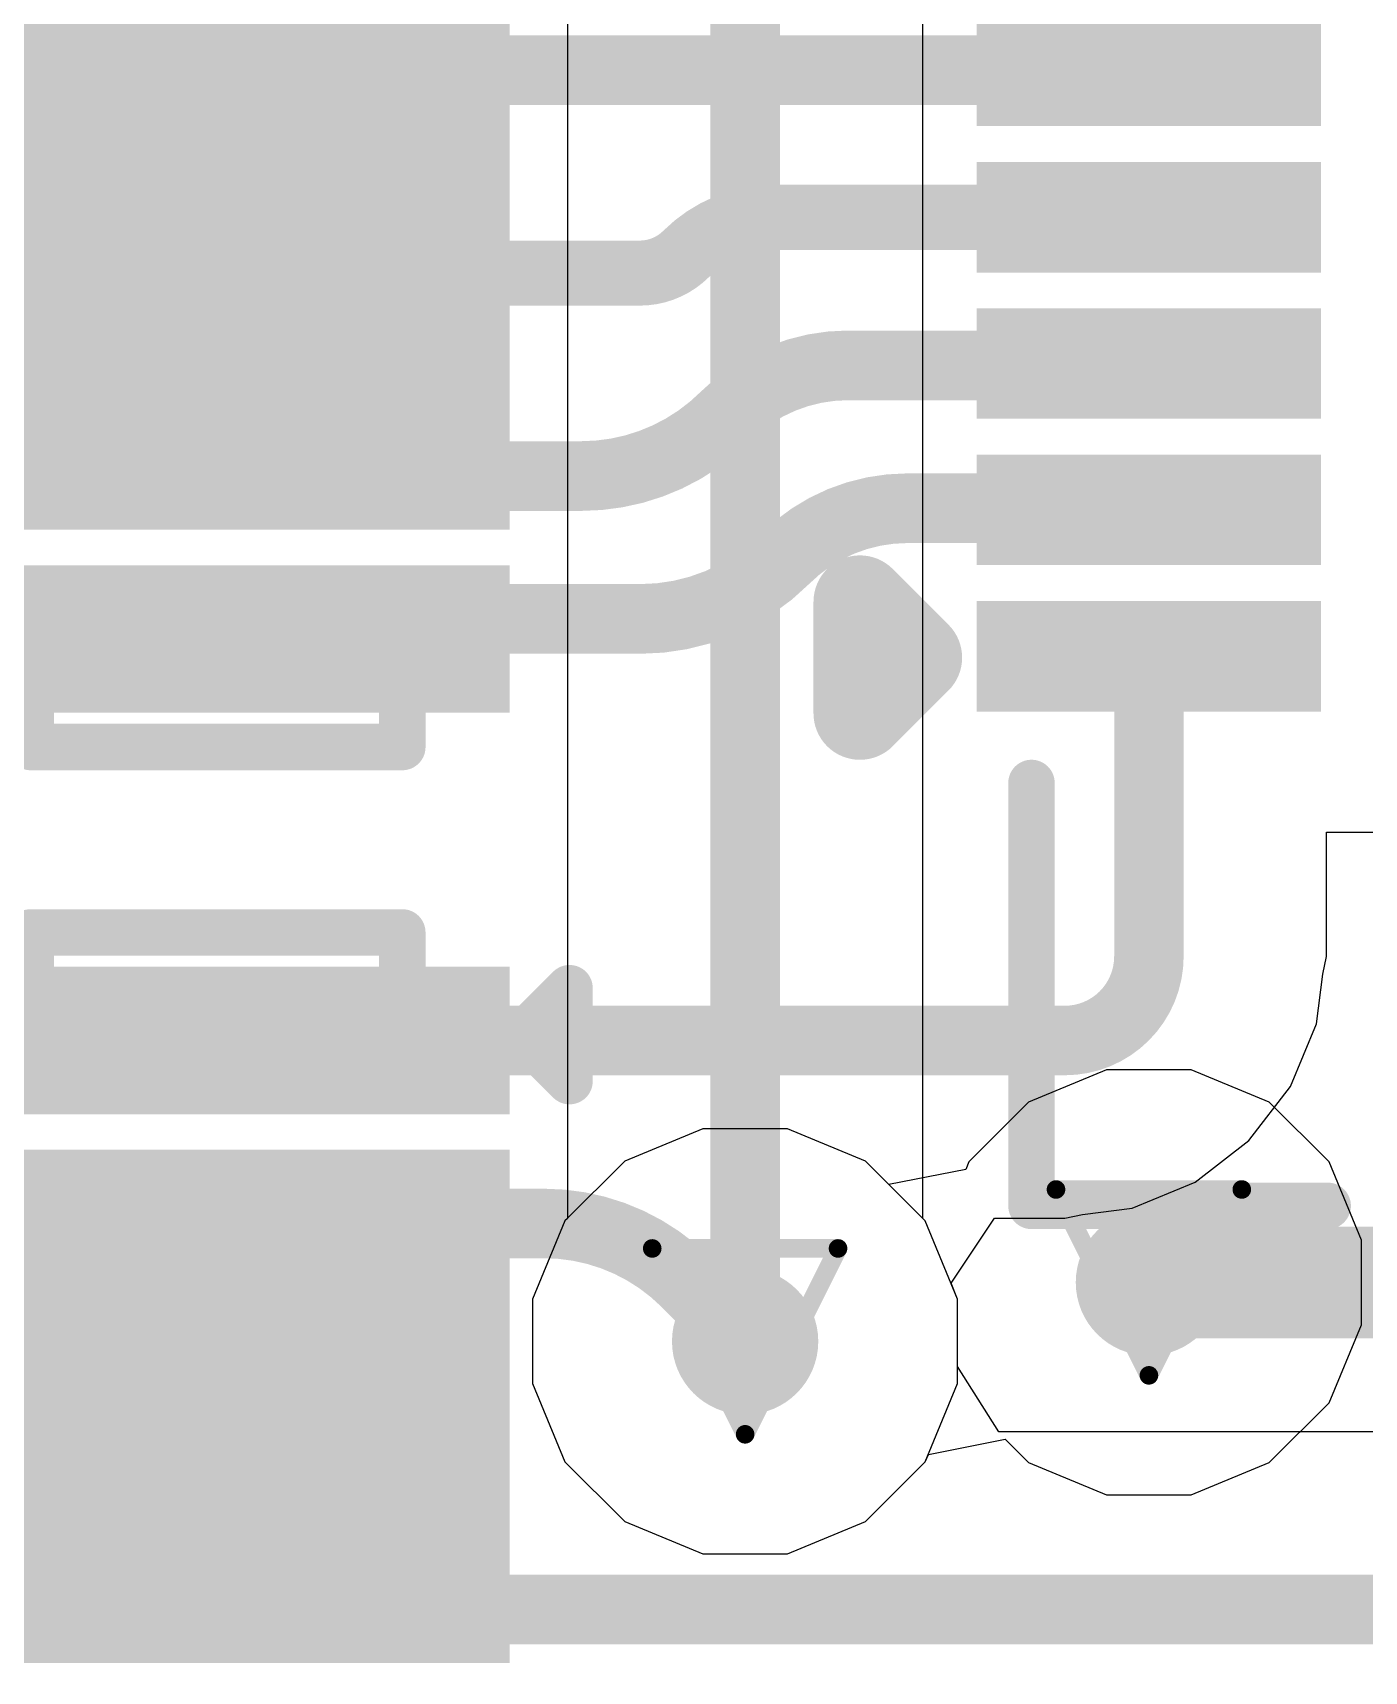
# Model space of a CAD drawing. Header units: inches. Extents: x -5 to 234, y -4 to 104.
# Drawn here: x 82.403 to 86.043, y 11.922 to 16.401 of the extents above; entities that cross this region are included whole.
import ezdxf

# ---------------------------------------------------------------- set-up
doc = ezdxf.new("R2010")
doc.units = ezdxf.units.IN
for name, color, linetype in [('Bottom Layer', 5, 'Continuous'), ('Bottom Overlay', 54, 'Continuous'), ('Bottom Paste', 16, 'Continuous'), ('Bottom Solder', 6, 'Continuous'), ('Drill Drawing', 1, 'Continuous'), ('GND', 16, 'Continuous'), ('POWER', 76, 'Continuous'), ('Top Layer', 1, 'Continuous'), ('Via Holes', 16, 'Continuous')]:
    doc.layers.add(name, color=color, linetype=linetype)

# ---------------------------------------------------------------- blocks, each defined once
blk = doc.blocks.new('HDMI_101W_B_98')
at = {"layer": 'Bottom Layer'}
for points in [[(0.1000252, -1.9649313), (0.3000248, -1.9649313), (0.3000248, -2.8049347), (0.1000252, -2.8049347)], [(0.5000751999999999, -1.9649313), (0.7000748, -1.9649313), (0.7000748, -2.8049347), (0.5000751999999999, -2.8049347)], [(0.8998712, -1.96492876), (1.0998708, -1.96492876), (1.0998708, -2.80493216), (0.8998712, -2.80493216)], [(1.2999212, -1.9649313), (1.4999208, -1.9649313), (1.4999208, -2.8049347), (1.2999212, -2.8049347)], [(1.69996866, -1.96492876), (1.89996826, -1.96492876), (1.89996826, -2.80493216), (1.69996866, -2.80493216)]]:
    blk.add_hatch(color=5, dxfattribs=at).paths.add_polyline_path(points)
at = {"layer": 'Bottom Paste'}
for points in [[(0.1000252, -1.9649313), (0.3000248, -1.9649313), (0.3000248, -2.8049347), (0.1000252, -2.8049347)], [(0.5000751999999999, -1.9649313), (0.7000748, -1.9649313), (0.7000748, -2.8049347), (0.5000751999999999, -2.8049347)], [(0.8998712, -1.96492876), (1.0998708, -1.96492876), (1.0998708, -2.80493216), (0.8998712, -2.80493216)], [(1.2999212, -1.9649313), (1.4999208, -1.9649313), (1.4999208, -2.8049347), (1.2999212, -2.8049347)], [(1.69996866, -1.96492876), (1.89996826, -1.96492876), (1.89996826, -2.80493216), (1.69996866, -2.80493216)]]:
    blk.add_hatch(color=16, dxfattribs=at).paths.add_polyline_path(points)
at = {"layer": 'Bottom Solder'}
for points in [[(0.0492252, -1.9141313), (0.3508248, -1.9141313), (0.3508248, -2.8557347), (0.0492252, -2.8557347)], [(0.4492751999999999, -1.9141313), (0.7508748, -1.9141313), (0.7508748, -2.8557347), (0.4492751999999999, -2.8557347)], [(0.8490711999999999, -1.91412876), (1.1506708, -1.91412876), (1.1506708, -2.85573216), (0.8490711999999999, -2.85573216)], [(1.2491212, -1.9141313), (1.5507208, -1.9141313), (1.5507208, -2.8557347), (1.2491212, -2.8557347)], [(1.64916866, -1.91412876), (1.95076826, -1.91412876), (1.95076826, -2.85573216), (1.64916866, -2.85573216)]]:
    blk.add_hatch(color=6, dxfattribs=at).paths.add_polyline_path(points)
at = {"layer": 'Bottom Overlay'}
for points in [[(3.3019492, -2.70599154, 0.127, 0.127, 0), (3.3019492, -1.89611254, 0.127, 0.127, 0)], [(3.3019492, -2.70599154, 0.127, 0.127, 0), (2.1460968, -2.70599154, 0.127, 0.127, 0)], [(1.651, -3.175, 0.254, 0.254, 0), (1.8034, -3.0226, 0.254, 0.254, 0)], [(1.9558, -3.175, 0.254, 0.254, 0), (1.8034, -3.0226, 0.254, 0.254, 0)], [(1.9558, -3.175, 0.254, 0.254, 0), (1.651, -3.175, 0.254, 0.254, 0)]]:
    blk.add_lwpolyline(points, format="xyseb", dxfattribs=at)
for points in [[(3.2701992, -1.89611254, 0.0635, 0.0635, 1), (3.3336992, -1.89611254, 0.0635, 0.0635, 1)], [(2.1143468, -2.70599154, 0.0635, 0.0635, 1), (2.1778468, -2.70599154, 0.0635, 0.0635, 1)], [(3.2701992, -2.70599154, 0.0635, 0.0635, 1), (3.3336992, -2.70599154, 0.0635, 0.0635, 1)], [(3.2701992, -2.70599154, 0.0635, 0.0635, 1), (3.3336992, -2.70599154, 0.0635, 0.0635, 1)], [(1.7399, -3.0226, 0.127, 0.127, 1), (1.8669, -3.0226, 0.127, 0.127, 1)], [(1.7399, -3.0226, 0.127, 0.127, 1), (1.8669, -3.0226, 0.127, 0.127, 1)], [(1.5875, -3.175, 0.127, 0.127, 1), (1.7145, -3.175, 0.127, 0.127, 1)], [(1.5875, -3.175, 0.127, 0.127, 1), (1.7145, -3.175, 0.127, 0.127, 1)], [(1.8923, -3.175, 0.127, 0.127, 1), (2.0193, -3.175, 0.127, 0.127, 1)], [(1.8923, -3.175, 0.127, 0.127, 1), (2.0193, -3.175, 0.127, 0.127, 1)]]:
    blk.add_lwpolyline(points, format="xyseb", close=True, dxfattribs=at)
blk = doc.blocks.new('DFN2510_10L__B_114')
at = {"layer": 'Bottom Layer'}
for points in [[(-0.2999994, 2.10000088), (0.2999994, 2.10000088), (0.2999994, 1.90000128), (-0.2999994, 1.90000128)], [(0.50000154, 2.10000088), (1.10000034, 2.10000088), (1.10000034, 1.90000128), (0.50000154, 1.90000128)], [(-0.2999994, 1.59999934), (0.2999994, 1.59999934), (0.2999994, 1.39999974), (-0.2999994, 1.39999974)], [(0.50000154, 1.60000188), (1.10000034, 1.60000188), (1.10000034, 1.40000228), (0.50000154, 1.40000228)], [(-0.30000067, 1.20000268), (1.09999907, 1.20000268), (1.09999907, 0.80000348), (-0.30000067, 0.80000348)], [(-0.2999994, 0.5999987999999999), (0.2999994, 0.5999987999999999), (0.2999994, 0.3999992), (-0.2999994, 0.3999992)], [(0.50000154, 0.6000013399999999), (1.10000034, 0.6000013399999999), (1.10000034, 0.40000174), (0.50000154, 0.40000174)], [(-0.2999994, 0.0999998), (0.2999994, 0.0999998), (0.2999994, -0.0999998), (-0.2999994, -0.0999998)], [(0.50000154, 0.0999998), (1.10000034, 0.0999998), (1.10000034, -0.0999998), (0.50000154, -0.0999998)]]:
    blk.add_hatch(color=5, dxfattribs=at).paths.add_polyline_path(points)
at = {"layer": 'Bottom Paste'}
for points in [[(-0.2999994, 2.10000088), (0.2999994, 2.10000088), (0.2999994, 1.90000128), (-0.2999994, 1.90000128)], [(0.50000154, 2.10000088), (1.10000034, 2.10000088), (1.10000034, 1.90000128), (0.50000154, 1.90000128)], [(-0.2999994, 1.59999934), (0.2999994, 1.59999934), (0.2999994, 1.39999974), (-0.2999994, 1.39999974)], [(0.50000154, 1.60000188), (1.10000034, 1.60000188), (1.10000034, 1.40000228), (0.50000154, 1.40000228)], [(-0.30000067, 1.20000268), (1.09999907, 1.20000268), (1.09999907, 0.80000348), (-0.30000067, 0.80000348)], [(-0.2999994, 0.5999987999999999), (0.2999994, 0.5999987999999999), (0.2999994, 0.3999992), (-0.2999994, 0.3999992)], [(0.50000154, 0.6000013399999999), (1.10000034, 0.6000013399999999), (1.10000034, 0.40000174), (0.50000154, 0.40000174)], [(-0.2999994, 0.0999998), (0.2999994, 0.0999998), (0.2999994, -0.0999998), (-0.2999994, -0.0999998)], [(0.50000154, 0.0999998), (1.10000034, 0.0999998), (1.10000034, -0.0999998), (0.50000154, -0.0999998)]]:
    blk.add_hatch(color=16, dxfattribs=at).paths.add_polyline_path(points)
at = {"layer": 'Bottom Solder'}
for points in [[(-0.4015993999999999, 2.20160088), (0.4015993999999999, 2.20160088), (0.4015993999999999, 1.79840128), (-0.4015993999999999, 1.79840128)], [(0.39840154, 2.20160088), (1.20160034, 2.20160088), (1.20160034, 1.79840128), (0.39840154, 1.79840128)], [(-0.4015993999999999, 1.70159934), (0.4015993999999999, 1.70159934), (0.4015993999999999, 1.29839974), (-0.4015993999999999, 1.29839974)], [(0.39840154, 1.70160188), (1.20160034, 1.70160188), (1.20160034, 1.29840228), (0.39840154, 1.29840228)], [(-0.40160067, 1.30160268), (1.20159907, 1.30160268), (1.20159907, 0.69840348), (-0.40160067, 0.69840348)], [(-0.4015993999999999, 0.7015988), (0.4015993999999999, 0.7015988), (0.4015993999999999, 0.2983992), (-0.4015993999999999, 0.2983992)], [(0.39840154, 0.70160134), (1.20160034, 0.70160134), (1.20160034, 0.29840174), (0.39840154, 0.29840174)], [(-0.4015993999999999, 0.2015998), (0.4015993999999999, 0.2015998), (0.4015993999999999, -0.2015998), (-0.4015993999999999, -0.2015998)], [(0.39840154, 0.2015998), (1.20160034, 0.2015998), (1.20160034, -0.2015998), (0.39840154, -0.2015998)]]:
    blk.add_hatch(color=6, dxfattribs=at).paths.add_polyline_path(points)
at = {"layer": 'Bottom Overlay'}
for points in [[(0.9079992, 2.295398, 0.127, 0.127, 0), (-0.1080008, 2.295398, 0.127, 0.127, 0)], [(-0.1080008, 2.295398, 0.127, 0.127, 0), (-0.1080008, 2.193798, 0.127, 0.127, 0)], [(0.9079992, 2.295398, 0.127, 0.127, 0), (0.9079992, 2.193798, 0.127, 0.127, 0)], [(-0.5652008, 0.11100308, 0.127, 0.127, 0), (-0.5652008, -0.14299692, 0.127, 0.127, 0)], [(-0.4382008, -0.01599692, 0.127, 0.127, 0), (-0.5652008, 0.11100308, 0.127, 0.127, 0)], [(-0.4382008, -0.01599692, 0.127, 0.127, 0), (-0.5652008, -0.14299692, 0.127, 0.127, 0)], [(-0.1080008, -0.19379692, 0.127, 0.127, 0), (-0.1080008, -0.29539692, 0.127, 0.127, 0)], [(0.9079992, -0.19379692, 0.127, 0.127, 0), (0.9079992, -0.29539692, 0.127, 0.127, 0)], [(0.9079992, -0.29539692, 0.127, 0.127, 0), (-0.1080008, -0.29539692, 0.127, 0.127, 0)]]:
    blk.add_lwpolyline(points, format="xyseb", dxfattribs=at)
for points in [[(-0.1397508, 2.295398, 0.0635, 0.0635, 1), (-0.0762508, 2.295398, 0.0635, 0.0635, 1)], [(-0.1397508, 2.295398, 0.0635, 0.0635, 1), (-0.0762508, 2.295398, 0.0635, 0.0635, 1)], [(0.8762492, 2.295398, 0.0635, 0.0635, 1), (0.9397492000000001, 2.295398, 0.0635, 0.0635, 1)], [(0.8762492, 2.295398, 0.0635, 0.0635, 1), (0.9397492000000001, 2.295398, 0.0635, 0.0635, 1)], [(-0.1397508, 2.193798, 0.0635, 0.0635, 1), (-0.0762508, 2.193798, 0.0635, 0.0635, 1)], [(0.8762492, 2.193798, 0.0635, 0.0635, 1), (0.9397492000000001, 2.193798, 0.0635, 0.0635, 1)], [(-0.5969507999999999, 0.11100308, 0.0635, 0.0635, 1), (-0.5334508, 0.11100308, 0.0635, 0.0635, 1)], [(-0.5969507999999999, 0.11100308, 0.0635, 0.0635, 1), (-0.5334508, 0.11100308, 0.0635, 0.0635, 1)], [(-0.4699508, -0.01599692, 0.0635, 0.0635, 1), (-0.4064507999999999, -0.01599692, 0.0635, 0.0635, 1)], [(-0.4699508, -0.01599692, 0.0635, 0.0635, 1), (-0.4064507999999999, -0.01599692, 0.0635, 0.0635, 1)], [(-0.5969507999999999, -0.14299692, 0.0635, 0.0635, 1), (-0.5334508, -0.14299692, 0.0635, 0.0635, 1)], [(-0.5969507999999999, -0.14299692, 0.0635, 0.0635, 1), (-0.5334508, -0.14299692, 0.0635, 0.0635, 1)], [(-0.1397508, -0.19379692, 0.0635, 0.0635, 1), (-0.0762508, -0.19379692, 0.0635, 0.0635, 1)], [(0.8762492, -0.19379692, 0.0635, 0.0635, 1), (0.9397492000000001, -0.19379692, 0.0635, 0.0635, 1)], [(-0.1397508, -0.29539692, 0.0635, 0.0635, 1), (-0.0762508, -0.29539692, 0.0635, 0.0635, 1)], [(-0.1397508, -0.29539692, 0.0635, 0.0635, 1), (-0.0762508, -0.29539692, 0.0635, 0.0635, 1)], [(0.8762492, -0.29539692, 0.0635, 0.0635, 1), (0.9397492000000001, -0.29539692, 0.0635, 0.0635, 1)], [(0.8762492, -0.29539692, 0.0635, 0.0635, 1), (0.9397492000000001, -0.29539692, 0.0635, 0.0635, 1)]]:
    blk.add_lwpolyline(points, format="xyseb", close=True, dxfattribs=at)
blk = doc.blocks.new('DFN2510_10L__B_115')
at = {"layer": 'Bottom Layer'}
for points in [[(-0.2999994, 2.10000088), (0.2999994, 2.10000088), (0.2999994, 1.90000128), (-0.2999994, 1.90000128)], [(0.50000154, 2.10000088), (1.10000034, 2.10000088), (1.10000034, 1.90000128), (0.50000154, 1.90000128)], [(-0.2999994, 1.59999934), (0.2999994, 1.59999934), (0.2999994, 1.39999974), (-0.2999994, 1.39999974)], [(0.50000154, 1.60000188), (1.10000034, 1.60000188), (1.10000034, 1.40000228), (0.50000154, 1.40000228)], [(-0.30000067, 1.20000268), (1.09999907, 1.20000268), (1.09999907, 0.80000348), (-0.30000067, 0.80000348)], [(-0.2999994, 0.5999987999999999), (0.2999994, 0.5999987999999999), (0.2999994, 0.3999992), (-0.2999994, 0.3999992)], [(0.50000154, 0.6000013399999999), (1.10000034, 0.6000013399999999), (1.10000034, 0.40000174), (0.50000154, 0.40000174)], [(-0.2999994, 0.0999998), (0.2999994, 0.0999998), (0.2999994, -0.0999998), (-0.2999994, -0.0999998)], [(0.50000154, 0.0999998), (1.10000034, 0.0999998), (1.10000034, -0.0999998), (0.50000154, -0.0999998)]]:
    blk.add_hatch(color=5, dxfattribs=at).paths.add_polyline_path(points)
at = {"layer": 'Bottom Paste'}
for points in [[(-0.2999994, 2.10000088), (0.2999994, 2.10000088), (0.2999994, 1.90000128), (-0.2999994, 1.90000128)], [(0.50000154, 2.10000088), (1.10000034, 2.10000088), (1.10000034, 1.90000128), (0.50000154, 1.90000128)], [(-0.2999994, 1.59999934), (0.2999994, 1.59999934), (0.2999994, 1.39999974), (-0.2999994, 1.39999974)], [(0.50000154, 1.60000188), (1.10000034, 1.60000188), (1.10000034, 1.40000228), (0.50000154, 1.40000228)], [(-0.30000067, 1.20000268), (1.09999907, 1.20000268), (1.09999907, 0.80000348), (-0.30000067, 0.80000348)], [(-0.2999994, 0.5999987999999999), (0.2999994, 0.5999987999999999), (0.2999994, 0.3999992), (-0.2999994, 0.3999992)], [(0.50000154, 0.6000013399999999), (1.10000034, 0.6000013399999999), (1.10000034, 0.40000174), (0.50000154, 0.40000174)], [(-0.2999994, 0.0999998), (0.2999994, 0.0999998), (0.2999994, -0.0999998), (-0.2999994, -0.0999998)], [(0.50000154, 0.0999998), (1.10000034, 0.0999998), (1.10000034, -0.0999998), (0.50000154, -0.0999998)]]:
    blk.add_hatch(color=16, dxfattribs=at).paths.add_polyline_path(points)
at = {"layer": 'Bottom Solder'}
for points in [[(-0.4015993999999999, 2.20160088), (0.4015993999999999, 2.20160088), (0.4015993999999999, 1.79840128), (-0.4015993999999999, 1.79840128)], [(0.39840154, 2.20160088), (1.20160034, 2.20160088), (1.20160034, 1.79840128), (0.39840154, 1.79840128)], [(-0.4015993999999999, 1.70159934), (0.4015993999999999, 1.70159934), (0.4015993999999999, 1.29839974), (-0.4015993999999999, 1.29839974)], [(0.39840154, 1.70160188), (1.20160034, 1.70160188), (1.20160034, 1.29840228), (0.39840154, 1.29840228)], [(-0.40160067, 1.30160268), (1.20159907, 1.30160268), (1.20159907, 0.69840348), (-0.40160067, 0.69840348)], [(-0.4015993999999999, 0.7015988), (0.4015993999999999, 0.7015988), (0.4015993999999999, 0.2983992), (-0.4015993999999999, 0.2983992)], [(0.39840154, 0.70160134), (1.20160034, 0.70160134), (1.20160034, 0.29840174), (0.39840154, 0.29840174)], [(-0.4015993999999999, 0.2015998), (0.4015993999999999, 0.2015998), (0.4015993999999999, -0.2015998), (-0.4015993999999999, -0.2015998)], [(0.39840154, 0.2015998), (1.20160034, 0.2015998), (1.20160034, -0.2015998), (0.39840154, -0.2015998)]]:
    blk.add_hatch(color=6, dxfattribs=at).paths.add_polyline_path(points)
at = {"layer": 'Bottom Overlay'}
for points in [[(-0.1080008, 2.295398, 0.127, 0.127, 0), (-0.1080008, 2.193798, 0.127, 0.127, 0)], [(0.9079992, 2.295398, 0.127, 0.127, 0), (-0.1080008, 2.295398, 0.127, 0.127, 0)], [(0.9079992, 2.295398, 0.127, 0.127, 0), (0.9079992, 2.193798, 0.127, 0.127, 0)], [(-0.4382008, -0.01599692, 0.127, 0.127, 0), (-0.5652008, 0.11100308, 0.127, 0.127, 0)], [(-0.5652008, 0.11100308, 0.127, 0.127, 0), (-0.5652008, -0.14299692, 0.127, 0.127, 0)], [(-0.4382008, -0.01599692, 0.127, 0.127, 0), (-0.5652008, -0.14299692, 0.127, 0.127, 0)], [(-0.1080008, -0.19379692, 0.127, 0.127, 0), (-0.1080008, -0.29539692, 0.127, 0.127, 0)], [(0.9079992, -0.19379692, 0.127, 0.127, 0), (0.9079992, -0.29539692, 0.127, 0.127, 0)], [(0.9079992, -0.29539692, 0.127, 0.127, 0), (-0.1080008, -0.29539692, 0.127, 0.127, 0)]]:
    blk.add_lwpolyline(points, format="xyseb", dxfattribs=at)
for points in [[(-0.1397508, 2.295398, 0.0635, 0.0635, 1), (-0.0762508, 2.295398, 0.0635, 0.0635, 1)], [(-0.1397508, 2.295398, 0.0635, 0.0635, 1), (-0.0762508, 2.295398, 0.0635, 0.0635, 1)], [(0.8762492, 2.295398, 0.0635, 0.0635, 1), (0.9397492000000001, 2.295398, 0.0635, 0.0635, 1)], [(0.8762492, 2.295398, 0.0635, 0.0635, 1), (0.9397492000000001, 2.295398, 0.0635, 0.0635, 1)], [(-0.1397508, 2.193798, 0.0635, 0.0635, 1), (-0.0762508, 2.193798, 0.0635, 0.0635, 1)], [(0.8762492, 2.193798, 0.0635, 0.0635, 1), (0.9397492000000001, 2.193798, 0.0635, 0.0635, 1)], [(-0.5969507999999999, 0.11100308, 0.0635, 0.0635, 1), (-0.5334508, 0.11100308, 0.0635, 0.0635, 1)], [(-0.5969507999999999, 0.11100308, 0.0635, 0.0635, 1), (-0.5334508, 0.11100308, 0.0635, 0.0635, 1)], [(-0.4699508, -0.01599692, 0.0635, 0.0635, 1), (-0.4064507999999999, -0.01599692, 0.0635, 0.0635, 1)], [(-0.4699508, -0.01599692, 0.0635, 0.0635, 1), (-0.4064507999999999, -0.01599692, 0.0635, 0.0635, 1)], [(-0.5969507999999999, -0.14299692, 0.0635, 0.0635, 1), (-0.5334508, -0.14299692, 0.0635, 0.0635, 1)], [(-0.5969507999999999, -0.14299692, 0.0635, 0.0635, 1), (-0.5334508, -0.14299692, 0.0635, 0.0635, 1)], [(-0.1397508, -0.19379692, 0.0635, 0.0635, 1), (-0.0762508, -0.19379692, 0.0635, 0.0635, 1)], [(0.8762492, -0.19379692, 0.0635, 0.0635, 1), (0.9397492000000001, -0.19379692, 0.0635, 0.0635, 1)], [(-0.1397508, -0.29539692, 0.0635, 0.0635, 1), (-0.0762508, -0.29539692, 0.0635, 0.0635, 1)], [(-0.1397508, -0.29539692, 0.0635, 0.0635, 1), (-0.0762508, -0.29539692, 0.0635, 0.0635, 1)], [(0.8762492, -0.29539692, 0.0635, 0.0635, 1), (0.9397492000000001, -0.29539692, 0.0635, 0.0635, 1)], [(0.8762492, -0.29539692, 0.0635, 0.0635, 1), (0.9397492000000001, -0.29539692, 0.0635, 0.0635, 1)]]:
    blk.add_lwpolyline(points, format="xyseb", close=True, dxfattribs=at)

msp = doc.modelspace()

# ---------------------------------------------------------------- hatches: boundary and pattern name
at = {"layer": 'Bottom Layer'}
h = msp.add_hatch(color=5, dxfattribs=at)
edge = h.paths.add_edge_path()
edge.add_arc((85.45479734, 12.98499308), 0.1999996, 0, 360)
h = msp.add_hatch(color=5, dxfattribs=at)
edge = h.paths.add_edge_path()
edge.add_arc((84.35084984, 12.82384278), 0.1999996, 0, 360)
at = {"layer": 'GND'}
h = msp.add_hatch(color=16, dxfattribs=at)
edge = h.paths.add_edge_path()
edge.add_arc((85.45479734, 12.98499308), 0.1999996, 0, 360)
h = msp.add_hatch(color=16, dxfattribs=at)
edge = h.paths.add_edge_path()
edge.add_arc((84.35084984, 12.82384278), 0.1999996, 0, 360)
at = {"layer": 'POWER'}
h = msp.add_hatch(color=76, dxfattribs=at)
edge = h.paths.add_edge_path()
edge.add_arc((85.45479734, 12.98499308), 0.1999996, 0, 360)
h = msp.add_hatch(color=76, dxfattribs=at)
edge = h.paths.add_edge_path()
edge.add_arc((84.35084984, 12.82384278), 0.1999996, 0, 360)
at = {"layer": 'Top Layer'}
h = msp.add_hatch(color=1, dxfattribs=at)
edge = h.paths.add_edge_path()
edge.add_arc((85.45479734, 12.98499308), 0.1999996, 0, 360)
h = msp.add_hatch(color=1, dxfattribs=at)
edge = h.paths.add_edge_path()
edge.add_arc((84.35084984, 12.82384278), 0.1999996, 0, 360)
at = {"layer": 'Via Holes'}
h = msp.add_hatch(color=7, dxfattribs=at)
edge = h.paths.add_edge_path()
edge.add_arc((85.45479734, 12.98499308), 0.0999998, 0, 360)
h = msp.add_hatch(color=7, dxfattribs=at)
edge = h.paths.add_edge_path()
edge.add_arc((84.35084984, 12.82384278), 0.0999998, 0, 360)

# ---------------------------------------------------------------- linework, layer by layer
at = {"layer": 'Bottom Layer'}
for p, q in [((85.94012021999998, 13.87596412), (85.94012021999998, 14.21518112)), ((85.94012021999998, 14.21518112), (86.25579904, 14.21518112)), ((85.93055711999999, 13.82788954), (85.94012021999998, 13.87596412)), ((85.91262979999999, 13.69170744), (85.93055711999999, 13.82788954)), ((85.8415098, 13.52000852), (85.91262979999999, 13.69170744)), ((85.72837311999999, 13.3725666), (85.8415098, 13.52000852)), ((85.5809312, 13.25942992), (85.72837311999999, 13.3725666)), ((85.40923228, 13.18830992), (85.5809312, 13.25942992)), ((85.2249756, 13.1608195), (85.27305018, 13.1703826)), ((85.27305018, 13.1703826), (85.40923228, 13.18830992)), ((84.91378749999998, 12.98301696), (85.03258837999999, 13.1608195)), ((85.03258837999999, 13.1608195), (85.2249756, 13.1608195)), ((84.93184944, 12.93941024), (84.91378749999998, 12.98301696)), ((84.93184944, 12.75477256), (84.93184944, 12.93941024)), ((85.0441022, 12.57697002), (84.93184944, 12.75477256)), ((87.67781803999999, 12.57697256), (85.0441022, 12.57697002))]:
    msp.add_line(p, q, dxfattribs=at)
for points in [[(83.61413553999999, 16.28667304, 0.1905, 0.1905, -0.08849979100523002), (83.68000789999999, 16.29842562, 0.1905, 0.1905, 0)], [(83.68000789999999, 16.29842816, 0.1905, 0.1905, 0), (85.45249102, 16.29842816, 0.1905, 0.1905, 0)], [(85.45249102, 16.29842816, 0.1905, 0.1905, 0), (85.45479479999999, 16.29612438, 0.1905, 0.1905, 0)], [(83.5103486, 16.24842572, 0.1905, 0.1905, 0), (83.61413553999999, 16.28667304, 0.1905, 0.1905, 0)], [(82.30084886, 16.24842572, 0.1905, 0.1905, 0), (82.50559826, 16.24367592, 0.1905, 0.1905, 0)], [(82.50559826, 16.24367592, 0.1905, 0.1905, 0), (83.3055992, 16.24367846, 0.1905, 0.1905, 0)], [(83.3055992, 16.24367592, 0.1905, 0.1905, 0), (83.5103486, 16.24842572, 0.1905, 0.1905, 0)], [(84.18969954, 15.79617618, 0.1778, 0.1778, -0.1989123673796478), (84.43087507999999, 15.89607438, 0.1778, 0.1778, 0)], [(84.43087507999999, 15.89607438, 0.1778, 0.1778, 0), (85.45479479999999, 15.89607438, 0.1778, 0.1778, 0)], [(81.53509982, 15.76907438, 0.3048, 0.3048, 0), (82.88019999999999, 15.76907438, 0.3048, 0.3048, 0)], [(82.88019999999999, 15.76907438, 0.3048, 0.3048, 0), (82.90559999999999, 15.74367438, 0.3048, 0.3048, 0)], [(84.18969954, 15.79617618, 0.1778, 0.1778, -0.198912367379658), (84.06294845999999, 15.74367438, 0.1778, 0.1778, 0)], [(82.90559999999999, 15.74367438, 0.1778, 0.1778, 0), (84.06294845999999, 15.74367438, 0.1778, 0.1778, 0)], [(84.29824643999999, 15.35331448, 0.1905, 0.1905, -0.1986021664826), (84.63242661999999, 15.49150318, 0.1905, 0.1905, 0)], [(84.63242661999999, 15.49150318, 0.1905, 0.1905, 0), (85.12052064, 15.49150318, 0.1905, 0.1905, 0)], [(85.12052064, 15.49150318, 0.1905, 0.1905, 0), (85.12054604, 15.49152858, 0.1905, 0.1905, 0)], [(85.12054604, 15.49152858, 0.1905, 0.1905, 0), (85.45004754, 15.49152858, 0.1905, 0.1905, 0)], [(85.45004754, 15.49152858, 0.1905, 0.1905, 0), (85.45479734, 15.49627838, 0.1905, 0.1905, 0)], [(84.29744888, 15.35251692, 0.1905, 0.1905, -0.198912367379658), (83.90250428, 15.18892568, 0.1905, 0.1905, 0)], [(84.29784766, 15.3529157, 0.1905, 0.1905, -0.0002984122904823878), (84.29744888, 15.35251692, 0.1905, 0.1905, 0)], [(84.29784766, 15.3529157, 0.1905, 0.1905, -0.0002984122904823878), (84.29824643999999, 15.35331448, 0.1905, 0.1905, 0)], [(82.50559826, 15.24367538, 0.1905, 0.1905, 0), (83.3055992, 15.24367538, 0.1905, 0.1905, 0)], [(83.3055992, 15.24367538, 0.1905, 0.1905, 0), (83.5103486, 15.23892558, 0.1905, 0.1905, 0)], [(83.5103486, 15.23892558, 0.1905, 0.1905, 0), (83.61413553999999, 15.20067826, 0.1905, 0.1905, 0)], [(83.68000789999999, 15.18892568, 0.1905, 0.1905, -0.08849979100522991), (83.61413553999999, 15.20067826, 0.1905, 0.1905, 0)], [(83.68000789999999, 15.18892568, 0.1905, 0.1905, 0), (83.90250428, 15.18892568, 0.1905, 0.1905, 0)], [(84.45999617999999, 14.96281488, 0.1905, 0.1905, -0.198602166482622), (84.79417636, 15.10100358, 0.1905, 0.1905, 0)], [(84.79417636, 15.10100358, 0.1905, 0.1905, 0), (85.1205181, 15.10100358, 0.1905, 0.1905, 0)], [(85.1205181, 15.10100358, 0.1905, 0.1905, 0), (85.1205435, 15.10097818, 0.1905, 0.1905, 0)], [(85.1205435, 15.10097818, 0.1905, 0.1905, 0), (85.45004499999999, 15.10097818, 0.1905, 0.1905, 0)], [(85.45004499999999, 15.10097818, 0.1905, 0.1905, 0), (85.45479479999999, 15.09622838, 0.1905, 0.1905, 0)], [(84.45919862, 14.96201732, 0.1905, 0.1905, -0.198912367379658), (84.06424894, 14.79842354, 0.1905, 0.1905, 0)], [(84.45959739999999, 14.9624161, 0.1905, 0.1905, -0.0002984122904823878), (84.45919862, 14.96201732, 0.1905, 0.1905, 0)], [(84.45959739999999, 14.9624161, 0.1905, 0.1905, -0.0002984122904611825), (84.45999617999999, 14.96281488, 0.1905, 0.1905, 0)], [(83.5103486, 14.74842364, 0.1905, 0.1905, 0), (83.61413553999999, 14.78667096, 0.1905, 0.1905, 0)], [(83.61413553999999, 14.78667096, 0.1905, 0.1905, -0.08849979100523002), (83.68000789999999, 14.79842354, 0.1905, 0.1905, 0)], [(83.68000789999999, 14.79842354, 0.1905, 0.1905, 0), (84.06424894, 14.79842354, 0.1905, 0.1905, 0)], [(82.50559826, 14.74367384, 0.1905, 0.1905, 0), (83.3055992, 14.74367638, 0.1905, 0.1905, 0)], [(83.3055992, 14.74367384, 0.1905, 0.1905, 0), (83.5103486, 14.74842364, 0.1905, 0.1905, 0)], [(85.45479734, 13.87596412, 0.18999962, 0.18999962, 0), (85.45479734, 14.69618092, 0.18999962, 0.18999962, 0)], [(85.45479734, 13.87596412, 0.18999962, 0.18999962, -0.4142135623730951), (85.2249756, 13.64614238, 0.18999962, 0.18999962, 0)], [(78.75943608, 13.64614238, 0.18999962, 0.18999962, 0), (82.50559826, 13.64614238, 0.18999962, 0.18999962, 0)], [(82.50559826, 13.64614238, 0.18999962, 0.18999962, 0), (83.3055992, 13.64614238, 0.18999962, 0.18999962, 0)], [(83.3055992, 13.64614238, 0.18999962, 0.18999962, 0), (85.2249756, 13.64614238, 0.18999962, 0.18999962, 0)], [(78.89648686, 13.14614084, 0.18999962, 0.18999962, 0), (82.50559826, 13.14614084, 0.18999962, 0.18999962, 0)], [(82.50559571999999, 13.14614338, 0.18999962, 0.18999962, 0), (83.3055992, 13.14614338, 0.18999962, 0.18999962, 0)], [(83.3055992, 13.14614338, 0.18999962, 0.18999962, 0), (83.80064774, 13.14614338, 0.18999962, 0.18999962, 0)], [(83.80064774, 13.14614338, 0.18999962, 0.18999962, -0.198912367379658), (84.18969954, 12.98499308, 0.18999962, 0.18999962, 0)], [(85.45479734, 12.98499308, 0.3048, 0.3048, 0), (86.2035995, 12.98499308, 0.3048, 0.3048, 0)], [(84.18969954, 12.98499308, 0.18999962, 0.18999962, 0), (84.35084984, 12.82384278, 0.18999962, 0.18999962, 0)], [(80.67055239999999, 12.6461393, 0.3809999999999999, 0.3809999999999999, 0), (82.8056002, 12.6461393, 0.3809999999999999, 0.3809999999999999, 0)], [(82.30084886, 12.1413905, 0.1905, 0.1905, 0), (82.50559826, 12.1461403, 0.1905, 0.1905, 0)], [(82.50559826, 12.1458736, 0.1905, 0.1905, 0), (83.31709524, 12.1458736, 0.1905, 0.1905, 0)], [(83.3055992, 12.1461403, 0.1905, 0.1905, 0), (83.31709524, 12.1458736, 0.1905, 0.1905, 0)], [(83.31709524, 12.1458736, 0.1905, 0.1905, 0), (83.47894403999999, 12.1458736, 0.1905, 0.1905, 0)], [(83.31709524, 12.1458736, 0.1905, 0.1905, 0), (83.5103486, 12.1413905, 0.1905, 0.1905, 0)], [(83.5103486, 12.1413905, 0.1905, 0.1905, 0), (83.61413553999999, 12.10314318, 0.1905, 0.1905, 0)], [(83.68000789999999, 12.0913906, 0.1905, 0.1905, -0.08849979100522991), (83.61413553999999, 12.10314318, 0.1905, 0.1905, 0)], [(83.68000789999999, 12.0913906, 0.1905, 0.1905, 0), (87.97289746, 12.09139314, 0.1905, 0.1905, 0)]]:
    msp.add_lwpolyline(points, format="xyseb", dxfattribs=at)
for points in [[(83.6323829, 16.29842816, 0.09524999999999999, 0.09524999999999999, 1), (83.72763289999999, 16.29842816, 0.09524999999999999, 0.09524999999999999, 1)], [(83.6323829, 16.29842562, 0.09524999999999999, 0.09524999999999999, 1), (83.72763289999999, 16.29842562, 0.09524999999999999, 0.09524999999999999, 1)], [(85.40486601999999, 16.29842816, 0.09524999999999999, 0.09524999999999999, 1), (85.50011602, 16.29842816, 0.09524999999999999, 0.09524999999999999, 1)], [(85.40486601999999, 16.29842816, 0.09524999999999999, 0.09524999999999999, 1), (85.50011602, 16.29842816, 0.09524999999999999, 0.09524999999999999, 1)], [(85.40716979999999, 16.29612438, 0.09524999999999999, 0.09524999999999999, 1), (85.5024198, 16.29612438, 0.09524999999999999, 0.09524999999999999, 1)], [(83.56651054, 16.28667304, 0.09524999999999999, 0.09524999999999999, 1), (83.66176054, 16.28667304, 0.09524999999999999, 0.09524999999999999, 1)], [(83.56651054, 16.28667304, 0.09524999999999999, 0.09524999999999999, 1), (83.66176054, 16.28667304, 0.09524999999999999, 0.09524999999999999, 1)], [(82.45797325999999, 16.24367592, 0.09524999999999999, 0.09524999999999999, 1), (82.55322326, 16.24367592, 0.09524999999999999, 0.09524999999999999, 1)], [(82.45797325999999, 16.24367592, 0.09524999999999999, 0.09524999999999999, 1), (82.55322326, 16.24367592, 0.09524999999999999, 0.09524999999999999, 1)], [(83.25797419999999, 16.24367846, 0.09524999999999999, 0.09524999999999999, 1), (83.3532242, 16.24367846, 0.09524999999999999, 0.09524999999999999, 1)], [(83.25797419999999, 16.24367592, 0.09524999999999999, 0.09524999999999999, 1), (83.3532242, 16.24367592, 0.09524999999999999, 0.09524999999999999, 1)], [(83.4627236, 16.24842572, 0.09524999999999999, 0.09524999999999999, 1), (83.5579736, 16.24842572, 0.09524999999999999, 0.09524999999999999, 1)], [(83.4627236, 16.24842572, 0.09524999999999999, 0.09524999999999999, 1), (83.5579736, 16.24842572, 0.09524999999999999, 0.09524999999999999, 1)], [(84.38642508, 15.89607438, 0.08889999999999999, 0.08889999999999999, 1), (84.47532508, 15.89607438, 0.08889999999999999, 0.08889999999999999, 1)], [(84.38642508, 15.89607438, 0.08889999999999999, 0.08889999999999999, 1), (84.47532508, 15.89607438, 0.08889999999999999, 0.08889999999999999, 1)], [(85.41034479999999, 15.89607438, 0.08889999999999999, 0.08889999999999999, 1), (85.4992448, 15.89607438, 0.08889999999999999, 0.08889999999999999, 1)], [(82.80399999999999, 15.76907438, 0.1524, 0.1524, 1), (82.9564, 15.76907438, 0.1524, 0.1524, 1)], [(82.80399999999999, 15.76907438, 0.1524, 0.1524, 1), (82.9564, 15.76907438, 0.1524, 0.1524, 1)], [(82.82939999999999, 15.74367438, 0.1524, 0.1524, 1), (82.98179999999999, 15.74367438, 0.1524, 0.1524, 1)], [(84.14524954, 15.79617618, 0.08889999999999999, 0.08889999999999999, 1), (84.23414954, 15.79617618, 0.08889999999999999, 0.08889999999999999, 1)], [(84.14524954, 15.79617618, 0.08889999999999999, 0.08889999999999999, 1), (84.23414954, 15.79617618, 0.08889999999999999, 0.08889999999999999, 1)], [(82.86115, 15.74367438, 0.08889999999999999, 0.08889999999999999, 1), (82.95005, 15.74367438, 0.08889999999999999, 0.08889999999999999, 1)], [(84.01849845999999, 15.74367438, 0.08889999999999999, 0.08889999999999999, 1), (84.10739846, 15.74367438, 0.08889999999999999, 0.08889999999999999, 1)], [(84.01849845999999, 15.74367438, 0.08889999999999999, 0.08889999999999999, 1), (84.10739846, 15.74367438, 0.08889999999999999, 0.08889999999999999, 1)], [(84.58480162, 15.49150318, 0.09524999999999999, 0.09524999999999999, 1), (84.68005162, 15.49150318, 0.09524999999999999, 0.09524999999999999, 1)], [(84.58480162, 15.49150318, 0.09524999999999999, 0.09524999999999999, 1), (84.68005162, 15.49150318, 0.09524999999999999, 0.09524999999999999, 1)], [(85.07289564, 15.49150318, 0.09524999999999999, 0.09524999999999999, 1), (85.16814563999999, 15.49150318, 0.09524999999999999, 0.09524999999999999, 1)], [(85.07289564, 15.49150318, 0.09524999999999999, 0.09524999999999999, 1), (85.16814563999999, 15.49150318, 0.09524999999999999, 0.09524999999999999, 1)], [(85.07292104, 15.49152858, 0.09524999999999999, 0.09524999999999999, 1), (85.16817104, 15.49152858, 0.09524999999999999, 0.09524999999999999, 1)], [(85.07292104, 15.49152858, 0.09524999999999999, 0.09524999999999999, 1), (85.16817104, 15.49152858, 0.09524999999999999, 0.09524999999999999, 1)], [(85.40242254, 15.49152858, 0.09524999999999999, 0.09524999999999999, 1), (85.49767254, 15.49152858, 0.09524999999999999, 0.09524999999999999, 1)], [(85.40242254, 15.49152858, 0.09524999999999999, 0.09524999999999999, 1), (85.49767254, 15.49152858, 0.09524999999999999, 0.09524999999999999, 1)], [(85.40717234, 15.49627838, 0.09524999999999999, 0.09524999999999999, 1), (85.50242234, 15.49627838, 0.09524999999999999, 0.09524999999999999, 1)], [(84.24982388, 15.35251692, 0.09524999999999999, 0.09524999999999999, 1), (84.34507388, 15.35251692, 0.09524999999999999, 0.09524999999999999, 1)], [(84.24982388, 15.35251692, 0.09524999999999999, 0.09524999999999999, 1), (84.34507388, 15.35251692, 0.09524999999999999, 0.09524999999999999, 1)], [(84.25022265999999, 15.3529157, 0.09524999999999999, 0.09524999999999999, 1), (84.34547265999998, 15.3529157, 0.09524999999999999, 0.09524999999999999, 1)], [(84.25022265999999, 15.3529157, 0.09524999999999999, 0.09524999999999999, 1), (84.34547265999998, 15.3529157, 0.09524999999999999, 0.09524999999999999, 1)], [(84.25062144, 15.35331448, 0.09524999999999999, 0.09524999999999999, 1), (84.34587144, 15.35331448, 0.09524999999999999, 0.09524999999999999, 1)], [(84.25062144, 15.35331448, 0.09524999999999999, 0.09524999999999999, 1), (84.34587144, 15.35331448, 0.09524999999999999, 0.09524999999999999, 1)], [(82.45797325999999, 15.24367538, 0.09524999999999999, 0.09524999999999999, 1), (82.55322326, 15.24367538, 0.09524999999999999, 0.09524999999999999, 1)], [(83.25797419999999, 15.24367538, 0.09524999999999999, 0.09524999999999999, 1), (83.3532242, 15.24367538, 0.09524999999999999, 0.09524999999999999, 1)], [(83.25797419999999, 15.24367538, 0.09524999999999999, 0.09524999999999999, 1), (83.3532242, 15.24367538, 0.09524999999999999, 0.09524999999999999, 1)], [(83.4627236, 15.23892558, 0.09524999999999999, 0.09524999999999999, 1), (83.5579736, 15.23892558, 0.09524999999999999, 0.09524999999999999, 1)], [(83.4627236, 15.23892558, 0.09524999999999999, 0.09524999999999999, 1), (83.5579736, 15.23892558, 0.09524999999999999, 0.09524999999999999, 1)], [(83.56651054, 15.20067826, 0.09524999999999999, 0.09524999999999999, 1), (83.66176054, 15.20067826, 0.09524999999999999, 0.09524999999999999, 1)], [(83.56651054, 15.20067826, 0.09524999999999999, 0.09524999999999999, 1), (83.66176054, 15.20067826, 0.09524999999999999, 0.09524999999999999, 1)], [(83.6323829, 15.18892568, 0.09524999999999999, 0.09524999999999999, 1), (83.72763289999999, 15.18892568, 0.09524999999999999, 0.09524999999999999, 1)], [(83.6323829, 15.18892568, 0.09524999999999999, 0.09524999999999999, 1), (83.72763289999999, 15.18892568, 0.09524999999999999, 0.09524999999999999, 1)], [(83.85487927999999, 15.18892568, 0.09524999999999999, 0.09524999999999999, 1), (83.95012928, 15.18892568, 0.09524999999999999, 0.09524999999999999, 1)], [(83.85487927999999, 15.18892568, 0.09524999999999999, 0.09524999999999999, 1), (83.95012928, 15.18892568, 0.09524999999999999, 0.09524999999999999, 1)], [(84.74655136, 15.10100358, 0.09524999999999999, 0.09524999999999999, 1), (84.84180135999999, 15.10100358, 0.09524999999999999, 0.09524999999999999, 1)], [(84.74655136, 15.10100358, 0.09524999999999999, 0.09524999999999999, 1), (84.84180135999999, 15.10100358, 0.09524999999999999, 0.09524999999999999, 1)], [(85.0728931, 15.10100358, 0.09524999999999999, 0.09524999999999999, 1), (85.1681431, 15.10100358, 0.09524999999999999, 0.09524999999999999, 1)], [(85.0728931, 15.10100358, 0.09524999999999999, 0.09524999999999999, 1), (85.1681431, 15.10100358, 0.09524999999999999, 0.09524999999999999, 1)], [(85.07291849999999, 15.10097818, 0.09524999999999999, 0.09524999999999999, 1), (85.1681685, 15.10097818, 0.09524999999999999, 0.09524999999999999, 1)], [(85.07291849999999, 15.10097818, 0.09524999999999999, 0.09524999999999999, 1), (85.1681685, 15.10097818, 0.09524999999999999, 0.09524999999999999, 1)], [(85.40241999999999, 15.10097818, 0.09524999999999999, 0.09524999999999999, 1), (85.49767, 15.10097818, 0.09524999999999999, 0.09524999999999999, 1)], [(85.40241999999999, 15.10097818, 0.09524999999999999, 0.09524999999999999, 1), (85.49767, 15.10097818, 0.09524999999999999, 0.09524999999999999, 1)], [(85.40716979999999, 15.09622838, 0.09524999999999999, 0.09524999999999999, 1), (85.5024198, 15.09622838, 0.09524999999999999, 0.09524999999999999, 1)], [(84.41157362, 14.96201732, 0.09524999999999999, 0.09524999999999999, 1), (84.50682362, 14.96201732, 0.09524999999999999, 0.09524999999999999, 1)], [(84.41157362, 14.96201732, 0.09524999999999999, 0.09524999999999999, 1), (84.50682362, 14.96201732, 0.09524999999999999, 0.09524999999999999, 1)], [(84.4119724, 14.9624161, 0.09524999999999999, 0.09524999999999999, 1), (84.50722239999999, 14.9624161, 0.09524999999999999, 0.09524999999999999, 1)], [(84.4119724, 14.9624161, 0.09524999999999999, 0.09524999999999999, 1), (84.50722239999999, 14.9624161, 0.09524999999999999, 0.09524999999999999, 1)], [(84.41237118, 14.96281488, 0.09524999999999999, 0.09524999999999999, 1), (84.50762117999999, 14.96281488, 0.09524999999999999, 0.09524999999999999, 1)], [(84.41237118, 14.96281488, 0.09524999999999999, 0.09524999999999999, 1), (84.50762117999999, 14.96281488, 0.09524999999999999, 0.09524999999999999, 1)], [(83.56651054, 14.78667096, 0.09524999999999999, 0.09524999999999999, 1), (83.66176054, 14.78667096, 0.09524999999999999, 0.09524999999999999, 1)], [(83.56651054, 14.78667096, 0.09524999999999999, 0.09524999999999999, 1), (83.66176054, 14.78667096, 0.09524999999999999, 0.09524999999999999, 1)], [(83.6323829, 14.79842354, 0.09524999999999999, 0.09524999999999999, 1), (83.72763289999999, 14.79842354, 0.09524999999999999, 0.09524999999999999, 1)], [(83.6323829, 14.79842354, 0.09524999999999999, 0.09524999999999999, 1), (83.72763289999999, 14.79842354, 0.09524999999999999, 0.09524999999999999, 1)], [(84.01662393999999, 14.79842354, 0.09524999999999999, 0.09524999999999999, 1), (84.11187394, 14.79842354, 0.09524999999999999, 0.09524999999999999, 1)], [(84.01662393999999, 14.79842354, 0.09524999999999999, 0.09524999999999999, 1), (84.11187394, 14.79842354, 0.09524999999999999, 0.09524999999999999, 1)], [(82.45797325999999, 14.74367384, 0.09524999999999999, 0.09524999999999999, 1), (82.55322326, 14.74367384, 0.09524999999999999, 0.09524999999999999, 1)], [(83.25797419999999, 14.74367638, 0.09524999999999999, 0.09524999999999999, 1), (83.3532242, 14.74367638, 0.09524999999999999, 0.09524999999999999, 1)], [(83.25797419999999, 14.74367384, 0.09524999999999999, 0.09524999999999999, 1), (83.3532242, 14.74367384, 0.09524999999999999, 0.09524999999999999, 1)], [(83.4627236, 14.74842364, 0.09524999999999999, 0.09524999999999999, 1), (83.5579736, 14.74842364, 0.09524999999999999, 0.09524999999999999, 1)], [(83.4627236, 14.74842364, 0.09524999999999999, 0.09524999999999999, 1), (83.5579736, 14.74842364, 0.09524999999999999, 0.09524999999999999, 1)], [(85.4072968, 14.69618092, 0.09499853999999999, 0.09499853999999999, 1), (85.50229787999999, 14.69618092, 0.09499853999999999, 0.09499853999999999, 1)], [(85.4072968, 13.87596412, 0.09499853999999999, 0.09499853999999999, 1), (85.50229787999999, 13.87596412, 0.09499853999999999, 0.09499853999999999, 1)], [(85.4072968, 13.87596412, 0.09499853999999999, 0.09499853999999999, 1), (85.50229787999999, 13.87596412, 0.09499853999999999, 0.09499853999999999, 1)], [(82.45809772, 13.64614238, 0.09499853999999999, 0.09499853999999999, 1), (82.5530988, 13.64614238, 0.09499853999999999, 0.09499853999999999, 1)], [(82.45809772, 13.64614238, 0.09499853999999999, 0.09499853999999999, 1), (82.5530988, 13.64614238, 0.09499853999999999, 0.09499853999999999, 1)], [(83.25809866, 13.64614238, 0.09499853999999999, 0.09499853999999999, 1), (83.35309974, 13.64614238, 0.09499853999999999, 0.09499853999999999, 1)], [(83.25809866, 13.64614238, 0.09499853999999999, 0.09499853999999999, 1), (83.35309974, 13.64614238, 0.09499853999999999, 0.09499853999999999, 1)], [(85.17747505999999, 13.64614238, 0.09499853999999999, 0.09499853999999999, 1), (85.27247614, 13.64614238, 0.09499853999999999, 0.09499853999999999, 1)], [(85.17747505999999, 13.64614238, 0.09499853999999999, 0.09499853999999999, 1), (85.27247614, 13.64614238, 0.09499853999999999, 0.09499853999999999, 1)], [(82.45809518, 13.14614338, 0.09499853999999999, 0.09499853999999999, 1), (82.55309625999999, 13.14614338, 0.09499853999999999, 0.09499853999999999, 1)], [(82.45809772, 13.14614084, 0.09499853999999999, 0.09499853999999999, 1), (82.5530988, 13.14614084, 0.09499853999999999, 0.09499853999999999, 1)], [(83.25809866, 13.14614338, 0.09499853999999999, 0.09499853999999999, 1), (83.35309974, 13.14614338, 0.09499853999999999, 0.09499853999999999, 1)], [(83.25809866, 13.14614338, 0.09499853999999999, 0.09499853999999999, 1), (83.35309974, 13.14614338, 0.09499853999999999, 0.09499853999999999, 1)], [(83.7531472, 13.14614338, 0.09499853999999999, 0.09499853999999999, 1), (83.84814827999999, 13.14614338, 0.09499853999999999, 0.09499853999999999, 1)], [(83.7531472, 13.14614338, 0.09499853999999999, 0.09499853999999999, 1), (83.84814827999999, 13.14614338, 0.09499853999999999, 0.09499853999999999, 1)], [(85.37859734, 12.98499308, 0.1524, 0.1524, 1), (85.53099733999998, 12.98499308, 0.1524, 0.1524, 1)], [(84.14219899999999, 12.98499308, 0.09499853999999999, 0.09499853999999999, 1), (84.23720008, 12.98499308, 0.09499853999999999, 0.09499853999999999, 1)], [(84.14219899999999, 12.98499308, 0.09499853999999999, 0.09499853999999999, 1), (84.23720008, 12.98499308, 0.09499853999999999, 0.09499853999999999, 1)], [(84.3033493, 12.82384278, 0.09499853999999999, 0.09499853999999999, 1), (84.39835038, 12.82384278, 0.09499853999999999, 0.09499853999999999, 1)], [(82.7103502, 12.6461393, 0.1905, 0.1905, 1), (82.9008502, 12.6461393, 0.1905, 0.1905, 1)], [(82.45797325999999, 12.1461403, 0.09524999999999999, 0.09524999999999999, 1), (82.55322326, 12.1461403, 0.09524999999999999, 0.09524999999999999, 1)], [(82.45797325999999, 12.1458736, 0.09524999999999999, 0.09524999999999999, 1), (82.55322326, 12.1458736, 0.09524999999999999, 0.09524999999999999, 1)], [(83.25797419999999, 12.1461403, 0.09524999999999999, 0.09524999999999999, 1), (83.3532242, 12.1461403, 0.09524999999999999, 0.09524999999999999, 1)], [(83.26947024, 12.1458736, 0.09524999999999999, 0.09524999999999999, 1), (83.36472024, 12.1458736, 0.09524999999999999, 0.09524999999999999, 1)], [(83.26947024, 12.1458736, 0.09524999999999999, 0.09524999999999999, 1), (83.36472024, 12.1458736, 0.09524999999999999, 0.09524999999999999, 1)], [(83.26947024, 12.1458736, 0.09524999999999999, 0.09524999999999999, 1), (83.36472024, 12.1458736, 0.09524999999999999, 0.09524999999999999, 1)], [(83.26947024, 12.1458736, 0.09524999999999999, 0.09524999999999999, 1), (83.36472024, 12.1458736, 0.09524999999999999, 0.09524999999999999, 1)], [(83.43131903999999, 12.1458736, 0.09524999999999999, 0.09524999999999999, 1), (83.52656904, 12.1458736, 0.09524999999999999, 0.09524999999999999, 1)], [(83.4627236, 12.1413905, 0.09524999999999999, 0.09524999999999999, 1), (83.5579736, 12.1413905, 0.09524999999999999, 0.09524999999999999, 1)], [(83.4627236, 12.1413905, 0.09524999999999999, 0.09524999999999999, 1), (83.5579736, 12.1413905, 0.09524999999999999, 0.09524999999999999, 1)], [(83.56651054, 12.10314318, 0.09524999999999999, 0.09524999999999999, 1), (83.66176054, 12.10314318, 0.09524999999999999, 0.09524999999999999, 1)], [(83.56651054, 12.10314318, 0.09524999999999999, 0.09524999999999999, 1), (83.66176054, 12.10314318, 0.09524999999999999, 0.09524999999999999, 1)], [(83.6323829, 12.0913906, 0.09524999999999999, 0.09524999999999999, 1), (83.72763289999999, 12.0913906, 0.09524999999999999, 0.09524999999999999, 1)], [(83.6323829, 12.0913906, 0.09524999999999999, 0.09524999999999999, 1), (83.72763289999999, 12.0913906, 0.09524999999999999, 0.09524999999999999, 1)]]:
    msp.add_lwpolyline(points, format="xyseb", close=True, dxfattribs=at)
at = {"layer": 'Drill Drawing'}
for points in [[(85.20079734, 13.23899308, 0.0508, 0.0508, 0), (85.70879733999999, 13.23899308, 0.0508, 0.0508, 0)], [(85.20079734, 13.23899308, 0.0508, 0.0508, 0), (85.45479734, 12.73099308, 0.0508, 0.0508, 0)], [(85.45479734, 12.73099308, 0.0508, 0.0508, 0), (85.70879733999999, 13.23899308, 0.0508, 0.0508, 0)], [(84.09684983999999, 13.07784278, 0.0508, 0.0508, 0), (84.60484984, 13.07784278, 0.0508, 0.0508, 0)], [(84.09684983999999, 13.07784278, 0.0508, 0.0508, 0), (84.35084984, 12.56984278, 0.0508, 0.0508, 0)], [(84.35084984, 12.56984278, 0.0508, 0.0508, 0), (84.60484984, 13.07784278, 0.0508, 0.0508, 0)]]:
    msp.add_lwpolyline(points, format="xyseb", dxfattribs=at)
for points in [[(85.18809734, 13.23899308, 0.0254, 0.0254, 1), (85.21349734, 13.23899308, 0.0254, 0.0254, 1)], [(85.18809734, 13.23899308, 0.0254, 0.0254, 1), (85.21349734, 13.23899308, 0.0254, 0.0254, 1)], [(85.69609734, 13.23899308, 0.0254, 0.0254, 1), (85.72149734, 13.23899308, 0.0254, 0.0254, 1)], [(85.69609734, 13.23899308, 0.0254, 0.0254, 1), (85.72149734, 13.23899308, 0.0254, 0.0254, 1)], [(84.08414984, 13.07784278, 0.0254, 0.0254, 1), (84.10954984, 13.07784278, 0.0254, 0.0254, 1)], [(84.08414984, 13.07784278, 0.0254, 0.0254, 1), (84.10954984, 13.07784278, 0.0254, 0.0254, 1)], [(84.59214983999999, 13.07784278, 0.0254, 0.0254, 1), (84.61754984, 13.07784278, 0.0254, 0.0254, 1)], [(84.59214983999999, 13.07784278, 0.0254, 0.0254, 1), (84.61754984, 13.07784278, 0.0254, 0.0254, 1)], [(85.44209733999999, 12.73099308, 0.0254, 0.0254, 1), (85.46749734, 12.73099308, 0.0254, 0.0254, 1)], [(85.44209733999999, 12.73099308, 0.0254, 0.0254, 1), (85.46749734, 12.73099308, 0.0254, 0.0254, 1)], [(84.33814984, 12.56984278, 0.0254, 0.0254, 1), (84.36354983999999, 12.56984278, 0.0254, 0.0254, 1)], [(84.33814984, 12.56984278, 0.0254, 0.0254, 1), (84.36354983999999, 12.56984278, 0.0254, 0.0254, 1)]]:
    msp.add_lwpolyline(points, format="xyseb", close=True, dxfattribs=at)
at = {"layer": 'GND'}
for p, q in [((84.23528238, 13.40484238), (84.0217395, 13.31638942)), ((84.46641729999999, 13.40484238), (84.23528238, 13.40484238)), ((84.67996018, 13.31638942), (84.46641729999999, 13.40484238)), ((84.0217395, 13.31638942), (83.8583032, 13.15295312)), ((84.84339648, 13.15295312), (84.67996018, 13.31638942)), ((83.8583032, 13.15295312), (83.76985024, 12.93941024)), ((84.93184944, 12.93941024), (84.84339648, 13.15295312)), ((83.76985024, 12.93941024), (83.76985024, 12.70827532)), ((84.93184944, 12.70827532), (84.93184944, 12.93941024)), ((83.76985024, 12.70827532), (83.8583032, 12.49473244)), ((84.84339648, 12.49473244), (84.93184944, 12.70827532)), ((83.8583032, 12.49473244), (84.0217395, 12.33129614)), ((84.67996018, 12.33129614), (84.84339648, 12.49473244)), ((84.0217395, 12.33129614), (84.23528238, 12.24284318)), ((84.46641729999999, 12.24284318), (84.67996018, 12.33129614)), ((84.23528238, 12.24284318), (84.46641729999999, 12.24284318))]:
    msp.add_line(p, q, dxfattribs=at)
at = {"layer": 'POWER'}
for p, q in [((85.33922987999999, 13.56599268), (85.125687, 13.47753972)), ((85.5703648, 13.56599268), (85.33922987999999, 13.56599268)), ((85.78390768, 13.47753972), (85.5703648, 13.56599268)), ((85.125687, 13.47753972), (84.9622507, 13.31410342)), ((85.94734398, 13.31410342), (85.78390768, 13.47753972)), ((84.23528238, 13.40484238), (84.0217395, 13.31638942)), ((84.46641729999999, 13.40484238), (84.23528238, 13.40484238)), ((84.67996018, 13.31638942), (84.46641729999999, 13.40484238)), ((84.0217395, 13.31638942), (83.8583032, 13.15295312)), ((84.74415614, 13.25219346), (84.67996018, 13.31638942)), ((84.9622507, 13.31410342), (84.95388648, 13.29391296)), ((86.03579694, 13.10056054), (85.94734398, 13.31410342)), ((84.95388648, 13.29391296), (84.74415614, 13.25219346)), ((83.8583032, 13.15295312), (83.76985024, 12.93941024)), ((86.03579694, 12.86942562), (86.03579694, 13.10056054)), ((83.76985024, 12.93941024), (83.76985024, 12.70827532)), ((85.94734398, 12.65588274), (86.03579694, 12.86942562)), ((83.76985024, 12.70827532), (83.8583032, 12.49473244)), ((85.78390768, 12.49244644), (85.94734398, 12.65588274)), ((84.8517607, 12.5149229), (85.06149103999999, 12.5566424)), ((85.06149103999999, 12.5566424), (85.125687, 12.49244644)), ((83.8583032, 12.49473244), (84.0217395, 12.33129614)), ((84.67996018, 12.33129614), (84.84339648, 12.49473244)), ((84.84339648, 12.49473244), (84.8517607, 12.5149229)), ((85.125687, 12.49244644), (85.33922987999999, 12.40399348)), ((85.5703648, 12.40399348), (85.78390768, 12.49244644)), ((85.33922987999999, 12.40399348), (85.5703648, 12.40399348)), ((84.0217395, 12.33129614), (84.23528238, 12.24284318)), ((84.46641729999999, 12.24284318), (84.67996018, 12.33129614)), ((84.23528238, 12.24284318), (84.46641729999999, 12.24284318))]:
    msp.add_line(p, q, dxfattribs=at)
at = {"layer": 'Top Layer'}
for p, q in [((83.86527042, 17.29033118), (83.86527042, 13.15992034)), ((84.83642926, 13.15992034), (84.83642926, 17.29033118)), ((83.8583032, 13.15295312), (83.76985024, 12.93941024)), ((83.86527042, 13.15992034), (83.8583032, 13.15295312)), ((84.84339648, 13.15295312), (84.83642926, 13.15992034)), ((84.93184944, 12.93941024), (84.84339648, 13.15295312)), ((83.76985024, 12.93941024), (83.76985024, 12.70827532)), ((84.93184944, 12.70827532), (84.93184944, 12.93941024)), ((83.76985024, 12.70827532), (83.8583032, 12.49473244)), ((84.84339648, 12.49473244), (84.93184944, 12.70827532)), ((83.8583032, 12.49473244), (84.0217395, 12.33129614)), ((84.67996018, 12.33129614), (84.84339648, 12.49473244)), ((84.0217395, 12.33129614), (84.23528238, 12.24284318)), ((84.46641729999999, 12.24284318), (84.67996018, 12.33129614)), ((84.23528238, 12.24284318), (84.46641729999999, 12.24284318))]:
    msp.add_line(p, q, dxfattribs=at)
msp.add_lwpolyline([(84.35084984, 12.82384278, 0.1905, 0.1905, 0), (84.35084984, 17.29033118, 0.1905, 0.1905, 0)], format="xyseb", dxfattribs=at)
msp.add_lwpolyline([(84.30322484, 12.82384278, 0.09524999999999999, 0.09524999999999999, 1), (84.39847483999999, 12.82384278, 0.09524999999999999, 0.09524999999999999, 1)], format="xyseb", close=True, dxfattribs=at)

# ---------------------------------------------------------------- block references
for name, p, rotation in [('HDMI_101W_B_98', (87.83972779999999, 16.49614938), 270), ('DFN2510_10L__B_115', (83.3055992, 16.74367746), 180), ('DFN2510_10L__B_114', (83.3055992, 13.64614238), 180)]:
    msp.add_blockref(name, p, dxfattribs=dict(rotation=rotation))

doc.saveas('drawing.dxf')
